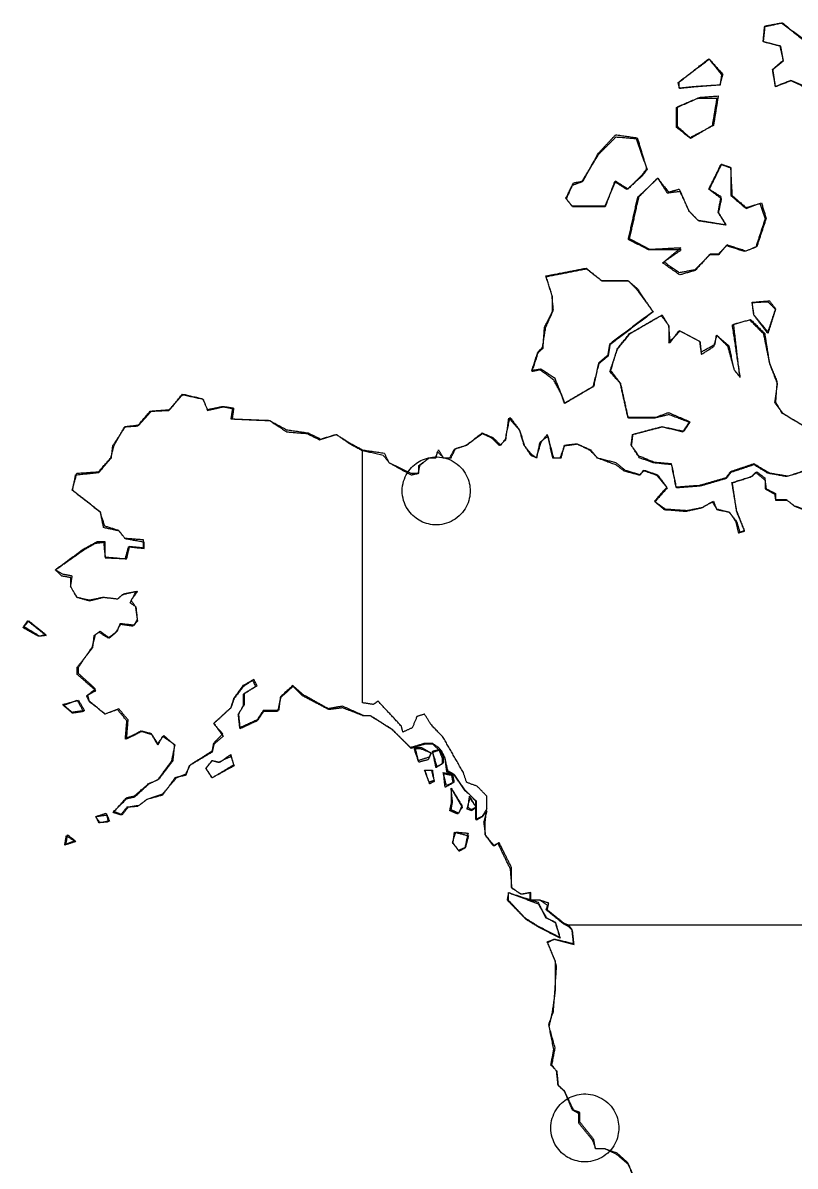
# Model space of a CAD drawing. Header units: millimetres. Extents: x 4 to 525, y -334 to -6.
# Drawn here: x 14.6 to 110.9, y -190 to -47.5 of the extents above; entities that cross this region are included whole.
import ezdxf

# ---------------------------------------------------------------- set-up
doc = ezdxf.new("R2010")
doc.units = ezdxf.units.MM
for name, color, linetype in [('B_VE8AT', 7, 'CONTINUOUS'), ('B_W6WX', 7, 'CONTINUOUS'), ('boundaries014', 7, 'CONTINUOUS'), ('boundaries017', 7, 'CONTINUOUS'), ('boundaries020', 7, 'CONTINUOUS'), ('boundaries023', 7, 'CONTINUOUS'), ('boundaries027', 7, 'CONTINUOUS'), ('boundaries034', 7, 'CONTINUOUS'), ('boundaries041', 7, 'CONTINUOUS'), ('boundaries047', 7, 'CONTINUOUS'), ('boundaries050', 7, 'CONTINUOUS'), ('boundaries052', 7, 'CONTINUOUS'), ('boundaries053', 7, 'CONTINUOUS'), ('boundaries065', 7, 'CONTINUOUS'), ('boundaries079', 7, 'CONTINUOUS'), ('boundaries084', 7, 'CONTINUOUS'), ('boundaries093', 7, 'CONTINUOUS'), ('boundaries094', 7, 'CONTINUOUS'), ('boundaries096', 7, 'CONTINUOUS'), ('boundaries103', 7, 'CONTINUOUS'), ('boundaries104', 7, 'CONTINUOUS'), ('boundaries109', 7, 'CONTINUOUS'), ('boundaries115', 7, 'CONTINUOUS'), ('boundaries121', 7, 'CONTINUOUS'), ('boundaries126', 7, 'CONTINUOUS'), ('boundaries136', 7, 'CONTINUOUS'), ('boundaries137', 7, 'CONTINUOUS'), ('boundaries164', 7, 'CONTINUOUS'), ('boundaries183', 7, 'CONTINUOUS'), ('boundaries184', 7, 'CONTINUOUS'), ('mapOutline207', 7, 'CONTINUOUS'), ('mapOutline211', 7, 'CONTINUOUS'), ('mapOutline212', 7, 'CONTINUOUS'), ('mapOutline214', 7, 'CONTINUOUS'), ('mapOutline217', 7, 'CONTINUOUS'), ('mapOutline219', 7, 'CONTINUOUS'), ('mapOutline221', 7, 'CONTINUOUS'), ('mapOutline222', 7, 'CONTINUOUS'), ('mapOutline226', 7, 'CONTINUOUS'), ('mapOutline227', 7, 'CONTINUOUS'), ('mapOutline228', 7, 'CONTINUOUS'), ('mapOutline234', 7, 'CONTINUOUS'), ('mapOutline238', 7, 'CONTINUOUS'), ('mapOutline252', 7, 'CONTINUOUS'), ('mapOutline255', 7, 'CONTINUOUS'), ('mapOutline261', 7, 'CONTINUOUS'), ('mapOutline268', 7, 'CONTINUOUS'), ('mapOutline275', 7, 'CONTINUOUS'), ('mapOutline278', 7, 'CONTINUOUS'), ('mapOutline283', 7, 'CONTINUOUS'), ('mapOutline286', 7, 'CONTINUOUS'), ('mapOutline289', 7, 'CONTINUOUS')]:
    doc.layers.add(name, color=color, linetype=linetype)

msp = doc.modelspace()

# ---------------------------------------------------------------- linework, layer by layer
at = {"layer": 'B_VE8AT'}
msp.add_open_spline([(70.3792, -105.833), (70.3804, -105.225), (70.2432, -104.527), (69.8907, -103.859), (69.5437, -103.193), (68.9716, -102.573), (68.2625, -102.167), (67.5567, -101.756), (66.7334, -101.571), (65.983, -101.603), (65.2288, -101.632), (64.5558, -101.862), (64.0292, -102.167), (63.5013, -102.47), (62.9655, -102.938), (62.5638, -103.577), (62.1604, -104.211), (61.9093, -105.016), (61.9125, -105.833), (61.9093, -106.65), (62.1604, -107.456), (62.5638, -108.089), (62.9655, -108.728), (63.5013, -109.196), (64.0292, -109.5), (64.5558, -109.805), (65.2288, -110.035), (65.983, -110.064), (66.7334, -110.096), (67.5567, -109.911), (68.2625, -109.5), (68.9716, -109.094), (69.5437, -108.474), (69.8907, -107.807), (70.2432, -107.14), (70.3804, -106.442), (70.3792, -105.833)], degree=3, knots=[0, 0, 0, 0, 0.523599, 0.523599, 0.523599, 1.0472, 1.0472, 1.0472, 1.5708, 1.5708, 1.5708, 2.0944, 2.0944, 2.0944, 2.61799, 2.61799, 2.61799, 3.14159, 3.14159, 3.14159, 3.66519, 3.66519, 3.66519, 4.18879, 4.18879, 4.18879, 4.71239, 4.71239, 4.71239, 5.23599, 5.23599, 5.23599, 5.75959, 5.75959, 5.75959, 6.28319, 6.28319, 6.28319, 6.28319], dxfattribs=at)
at = {"layer": 'B_W6WX'}
msp.add_open_spline([(88.9, -185.208), (88.9012, -184.6), (88.764, -183.902), (88.4115, -183.234), (88.0645, -182.568), (87.4924, -181.948), (86.7833, -181.542), (86.0775, -181.131), (85.2542, -180.946), (84.5038, -180.978), (83.7496, -181.007), (83.0766, -181.237), (82.55, -181.542), (82.0222, -181.845), (81.4864, -182.313), (81.0846, -182.952), (80.6812, -183.586), (80.4301, -184.391), (80.4333, -185.208), (80.4301, -186.025), (80.6812, -186.831), (81.0846, -187.464), (81.4864, -188.103), (82.0222, -188.571), (82.55, -188.875), (83.0766, -189.18), (83.7496, -189.41), (84.5038, -189.439), (85.2542, -189.471), (86.0775, -189.286), (86.7833, -188.875), (87.4924, -188.469), (88.0645, -187.849), (88.4115, -187.182), (88.764, -186.515), (88.9012, -185.817), (88.9, -185.208)], degree=3, knots=[0, 0, 0, 0, 0.523599, 0.523599, 0.523599, 1.0472, 1.0472, 1.0472, 1.5708, 1.5708, 1.5708, 2.0944, 2.0944, 2.0944, 2.61799, 2.61799, 2.61799, 3.14159, 3.14159, 3.14159, 3.66519, 3.66519, 3.66519, 4.18879, 4.18879, 4.18879, 4.71239, 4.71239, 4.71239, 5.23599, 5.23599, 5.23599, 5.75959, 5.75959, 5.75959, 6.28319, 6.28319, 6.28319, 6.28319], dxfattribs=at)
at = {"layer": 'boundaries014'}
for points in [[(106.892, -49.8475), (107.077, -47.916)], [(107.077, -47.916), (109.194, -47.5192)], [(109.194, -47.5192), (114.432, -51.4085)], [(109.008, -50.4296), (106.892, -49.8475)], [(109.405, -52.1758), (109.008, -50.4296)], [(108.056, -53.34), (109.405, -52.1758)], [(108.426, -55.4567), (108.056, -53.34)], [(110.358, -54.6894), (108.426, -55.4567)], [(113.48, -56.0387), (110.358, -54.6894)]]:
    msp.add_open_spline(points, degree=1, dxfattribs=at)
at = {"layer": 'boundaries017'}
for points in [[(96.4406, -54.8746), (100.118, -51.9906)], [(100.118, -51.9906), (101.865, -53.9221)], [(101.865, -53.9221), (101.468, -55.2715)], [(96.4406, -55.6683), (96.4406, -54.8746)], [(98.5573, -55.4567), (96.4406, -55.6683)], [(101.468, -55.2715), (98.5573, -55.4567)]]:
    msp.add_open_spline(points, degree=1, dxfattribs=at)
at = {"layer": 'boundaries020'}
for points in [[(96.229, -57.9702), (98.9542, -56.806)], [(98.9542, -56.806), (101.282, -56.6208)], [(101.283, -56.6208), (100.7, -60.2985)], [(96.229, -60.4837), (96.229, -57.9702)], [(97.79, -61.8331), (96.229, -60.4837)], [(100.7, -60.2985), (97.79, -61.8331)]]:
    msp.add_open_spline(points, degree=1, dxfattribs=at)
at = {"layer": 'boundaries023'}
for points in [[(86.36, -63.7646), (88.5031, -61.4627)], [(88.5031, -61.4627), (91.2019, -61.8331)], [(91.2019, -61.8331), (92.366, -65.696)], [(84.4285, -67.2571), (86.36, -63.7646)], [(91.784, -66.4898), (90.0377, -68.236)], [(92.366, -65.696), (91.784, -66.4898)], [(82.3119, -69.3738), (83.2644, -67.4423)], [(83.2644, -67.4423), (84.4285, -67.2571)], [(88.5031, -67.2571), (87.1538, -70.3527)], [(90.0377, -68.236), (88.5031, -67.2571)], [(83.0792, -70.3527), (82.3119, -69.3738)], [(87.1538, -70.3527), (83.0792, -70.3527)]]:
    msp.add_open_spline(points, degree=1, dxfattribs=at)
at = {"layer": 'boundaries027'}
for points in [[(100.118, -68.236), (101.653, -65.114)], [(101.653, -65.114), (102.817, -65.5108)], [(102.817, -65.5108), (103.002, -69.0033)], [(91.4135, -69.1885), (93.7154, -66.8602)], [(93.7154, -66.8602), (95.0912, -68.6065)], [(95.0912, -68.6065), (96.4406, -68.236)], [(96.4406, -68.236), (97.6048, -70.9348)], [(101.653, -69.1885), (100.118, -68.236)], [(90.2494, -74.4273), (91.4135, -69.1885)], [(101.282, -71.12), (101.653, -69.1885)], [(103.002, -69.0033), (104.749, -70.5379)], [(97.6048, -70.9348), (98.7425, -72.099)], [(102.235, -72.681), (101.282, -71.12)], [(104.749, -70.5379), (106.68, -69.9558)], [(106.68, -69.9558), (107.262, -71.8873)], [(98.7425, -72.099), (102.235, -72.681)], [(107.262, -71.8873), (106.098, -75.3798)], [(92.7629, -75.7767), (90.2494, -74.4273)], [(102.42, -75.1946), (101.282, -76.3588)], [(104.749, -75.9619), (102.42, -75.1946)], [(106.098, -75.3798), (104.749, -75.9619)], [(96.6258, -75.565), (92.7629, -75.7767)], [(94.5092, -77.3113), (96.6258, -75.565)], [(100.304, -76.3587), (98.3721, -78.2902)], [(101.282, -76.3588), (100.304, -76.3588)], [(96.4406, -78.6606), (94.5092, -77.3113)], [(98.3721, -78.2902), (96.4406, -78.6606)]]:
    msp.add_open_spline(points, degree=1, dxfattribs=at)
at = {"layer": 'boundaries034'}
for points in [[(79.7983, -79.0575), (84.8254, -78.0785)], [(84.8254, -78.0785), (86.7569, -79.6396)], [(80.5656, -81.3858), (79.7983, -79.0575)], [(86.7569, -79.6396), (90.0377, -79.6396)], [(90.0377, -79.6396), (91.2019, -80.6185)], [(91.2019, -80.6185), (93.1333, -83.5025)], [(80.7508, -83.3173), (80.5656, -81.3858)], [(79.7983, -85.434), (80.7508, -83.3173)], [(93.1333, -83.5025), (87.7358, -87.5771)], [(79.4015, -87.9475), (79.7983, -85.434)], [(78.8194, -88.5296), (79.4015, -87.9475)], [(87.7358, -87.5771), (87.5242, -88.9265)], [(78.0521, -90.8579), (78.8194, -88.5296)], [(87.5242, -88.9265), (86.36, -89.9054)], [(79.2162, -90.6727), (78.0521, -90.8579)], [(80.9625, -91.8369), (79.2162, -90.6727)], [(86.36, -89.9054), (85.7779, -92.7894)], [(81.7298, -93.7683), (80.9625, -91.8369)], [(82.1267, -94.9325), (81.7298, -93.7683)], [(85.7779, -92.7894), (82.1267, -94.9325)]]:
    msp.add_open_spline(points, degree=1, dxfattribs=at)
at = {"layer": 'boundaries041'}
for points in [[(105.516, -82.3383), (107.659, -82.1531)], [(105.727, -83.8994), (105.516, -82.3383)], [(107.659, -82.1531), (108.426, -83.1321)], [(107.474, -86.016), (105.727, -83.8994)], [(108.426, -83.1321), (107.474, -86.016)]]:
    msp.add_open_spline(points, degree=1, dxfattribs=at)
at = {"layer": 'boundaries047'}
for points in [[(90.2494, -86.2277), (94.2975, -83.8994)], [(94.2975, -83.8994), (95.0913, -85.2488)], [(95.0913, -85.2487), (95.2765, -87.3919)], [(103.214, -85.0635), (105.331, -84.4815)], [(103.981, -91.6252), (103.214, -85.0635)], [(105.331, -84.4815), (107.077, -86.2277)], [(88.6883, -88.1592), (90.2494, -86.2277)], [(95.2765, -87.3919), (96.4406, -85.8308)], [(96.4406, -85.8308), (98.9542, -87.1802)], [(100.886, -87.5771), (101.071, -86.4129)], [(101.071, -86.4129), (102.632, -87.7623)], [(107.077, -86.2277), (107.659, -89.9054)], [(87.921, -90.8579), (88.6883, -88.1592)], [(98.9542, -87.1802), (99.1394, -88.5296)], [(99.1394, -88.5296), (100.886, -87.5771)], [(102.632, -87.7623), (103.214, -90.6727)], [(89.0852, -92.419), (87.921, -90.8579)], [(103.214, -90.6727), (103.981, -91.6252)], [(107.659, -89.9054), (108.611, -92.2073)], [(90.0377, -96.6787), (89.0852, -92.419)], [(108.611, -92.2073), (108.426, -94.7208)], [(108.426, -94.7208), (109.194, -96.0967)], [(93.5302, -96.6787), (90.0377, -96.6787)], [(95.0913, -96.0967), (93.5302, -96.6788)], [(97.79, -97.2608), (95.0913, -96.0967)], [(109.194, -96.0967), (113.48, -98.6102)], [(90.6198, -98.7954), (94.2975, -97.8165)], [(94.2975, -97.8165), (97.0227, -98.3985)], [(97.0227, -98.3985), (97.79, -97.2608)], [(90.4346, -100.145), (90.6198, -98.7954)], [(91.4135, -101.494), (90.4346, -100.145)], [(93.345, -102.288), (91.4135, -101.494)], [(95.4617, -102.473), (93.345, -102.288)], [(96.0438, -105.384), (95.4617, -102.473)], [(105.727, -102.473), (102.817, -103.452)], [(107.659, -103.637), (105.727, -102.473)], [(102.817, -103.452), (102.235, -104.219)], [(109.987, -104.008), (107.659, -103.637)], [(112.289, -103.24), (109.987, -104.008)], [(98.9542, -105.172), (96.0438, -105.384)], [(102.235, -104.219), (98.9542, -105.172)]]:
    msp.add_open_spline(points, degree=1, dxfattribs=at)
at = {"layer": 'boundaries050'}
for points in [[(74.7712, -99.3775), (75.3533, -96.6788)], [(75.3533, -96.6788), (76.491, -98.2133)], [(76.491, -98.2133), (77.0731, -100.145)], [(69.9294, -100.145), (71.8608, -98.6102)], [(71.8608, -98.6102), (73.2102, -99.1923)], [(73.2102, -99.1923), (74.1892, -100.145)], [(74.1892, -100.145), (74.7713, -99.3775)], [(79.2162, -99.7744), (79.9835, -98.7954)], [(79.9835, -98.7954), (80.7508, -101.706)], [(56.9648, -100.727), (59.6635, -101.124)], [(59.6635, -101.124), (60.2456, -102.288)], [(66.0665, -101.706), (66.4369, -100.727)], [(66.4369, -100.727), (67.019, -101.706)], [(67.9979, -101.706), (68.58, -100.542)], [(68.58, -100.542), (69.9294, -100.145)], [(77.0731, -100.145), (78.0521, -101.309)], [(78.6342, -101.706), (79.2162, -99.7744)], [(81.7298, -101.706), (82.1267, -100.145)], [(82.1267, -100.145), (83.6612, -99.9596)], [(83.6612, -99.9596), (85.4075, -100.727)], [(85.4075, -100.727), (86.1748, -101.706)], [(60.2456, -102.288), (62.9708, -103.637)], [(64.1085, -102.658), (65.2727, -101.706)], [(65.2727, -101.706), (66.0665, -101.706)], [(67.019, -101.706), (67.9979, -101.706)], [(78.0521, -101.309), (78.6342, -101.706)], [(80.7508, -101.706), (81.7298, -101.706)], [(86.1748, -101.706), (88.5031, -102.288)], [(88.5031, -102.288), (89.6673, -103.24)], [(62.9708, -103.637), (63.9233, -103.637)], [(63.9233, -103.637), (64.1085, -102.658)], [(89.6673, -103.24), (91.5987, -103.823)], [(91.5987, -103.823), (91.9956, -103.24)], [(91.9956, -103.24), (93.7154, -103.823)], [(93.7154, -103.823), (94.8796, -105.384)], [(105.516, -104.008), (106.098, -103.452)], [(106.098, -103.452), (107.077, -104.219)], [(94.8796, -105.384), (93.345, -107.13)], [(103.002, -104.801), (105.516, -104.008)], [(103.584, -108.268), (103.002, -104.801)], [(107.077, -104.219), (107.262, -105.569)], [(107.262, -105.569), (108.426, -106.151)], [(108.426, -106.151), (108.426, -106.918)], [(93.345, -107.13), (94.6944, -108.082)], [(94.6944, -108.082), (97.3931, -108.268)], [(97.3931, -108.268), (99.3246, -107.897)], [(99.3246, -107.897), (100.7, -107.13)], [(100.7, -107.13), (101.071, -108.082)], [(101.071, -108.082), (102.632, -108.479)], [(108.426, -106.918), (109.776, -106.918)], [(109.776, -106.918), (110.755, -107.685)], [(110.755, -107.685), (112.501, -108.268)], [(102.632, -108.479), (103.584, -109.643)], [(104.563, -110.781), (103.584, -108.268)], [(103.584, -109.643), (103.981, -110.993)], [(103.981, -110.993), (104.563, -110.781)]]:
    msp.add_open_spline(points, degree=1, dxfattribs=at)
at = {"layer": 'boundaries052'}
for points in [[(32.9671, -95.6998), (34.5281, -93.7683)], [(34.5281, -93.7683), (37.0417, -94.3504)], [(29.1042, -97.6313), (30.6652, -95.885)], [(30.6652, -95.885), (32.9671, -95.6998)], [(26.0085, -100.145), (27.3579, -97.8165)], [(27.3579, -97.8165), (29.1042, -97.6313)], [(25.6117, -101.706), (26.0085, -100.145)], [(24.0744, -103.452), (25.6117, -101.706)], [(20.7857, -105.754), (21.3651, -103.637)], [(21.3651, -103.637), (24.0744, -103.452)], [(24.2676, -108.479), (20.7857, -105.754)], [(24.8497, -110.225), (24.2676, -108.479)], [(26.5906, -110.781), (24.8497, -110.225)], [(27.3579, -111.76), (26.5906, -110.781)], [(22.1403, -113.109), (23.8813, -112.157)], [(23.8813, -112.157), (24.8497, -112.157)], [(24.8497, -112.157), (24.8497, -114.062)], [(29.6862, -111.945), (27.3579, -111.76)], [(29.6862, -112.924), (29.6862, -111.945)], [(18.6584, -115.676), (22.1403, -113.109)], [(27.5696, -114.3), (27.94, -112.739)], [(27.94, -112.739), (29.6863, -112.924)], [(24.8497, -114.062), (27.5696, -114.3)], [(19.6241, -116.231), (18.6584, -115.676)], [(20.7857, -116.443), (19.6241, -116.231)], [(20.5925, -117.74), (20.7857, -116.443)], [(21.3651, -119.115), (20.5925, -117.74)], [(22.9129, -119.459), (21.3651, -119.115)], [(24.6565, -119.115), (22.9129, -119.459)], [(26.4054, -119.327), (24.6565, -119.115)], [(27.1727, -118.692), (26.4054, -119.327)], [(28.919, -118.375), (27.1727, -118.692)], [(28.1252, -119.459), (28.919, -118.375)], [(28.7073, -120.306), (28.1252, -119.459)], [(28.919, -121.814), (28.7073, -120.306)], [(26.4054, -123.322), (26.7758, -122.343)], [(26.7758, -122.343), (28.5221, -122.555)], [(28.5221, -122.555), (28.919, -121.814)], [(23.3019, -125.254), (23.6881, -123.746)], [(23.6881, -123.746), (24.2676, -123.322)], [(24.2676, -123.322), (25.4265, -124.169)], [(25.4265, -124.169), (26.4054, -123.322)], [(21.5609, -127.82), (23.3019, -125.254)], [(21.5609, -128.588), (21.5609, -127.82)], [(23.6881, -130.519), (21.5609, -128.588)], [(43.4181, -129.328), (42.0688, -130.096)], [(43.815, -130.096), (43.4181, -129.328)], [(22.7198, -131.26), (23.6881, -130.519)], [(42.0688, -130.096), (40.9046, -131.71)], [(42.254, -131.048), (43.815, -130.096)], [(42.254, -132.45), (42.254, -131.048)], [(48.26, -130.096), (46.7254, -131.498)], [(49.6094, -131.26), (48.26, -130.096)], [(22.9129, -132.027), (22.7198, -131.26)], [(24.8497, -133.641), (22.9129, -132.027)], [(40.9046, -131.71), (40.5342, -132.874)], [(41.4867, -133.641), (42.254, -132.45)], [(46.7254, -131.498), (46.5138, -133.218)], [(52.705, -132.98), (49.6094, -131.26)], [(26.5906, -132.98), (24.8497, -133.641)], [(27.7548, -134.382), (26.5906, -132.98)], [(40.5342, -132.874), (38.391, -134.832)], [(41.6719, -135.361), (41.4867, -133.641)], [(44.5823, -133.218), (43.815, -134.382)], [(46.5138, -133.218), (44.5823, -133.218)], [(54.4513, -132.662), (52.705, -132.98)], [(57.15, -133.853), (54.4513, -132.662)], [(57.9173, -133.853), (57.15, -133.853)], [(60.6425, -135.573), (57.9173, -133.853)], [(27.5696, -136.763), (27.7548, -134.382)], [(38.391, -134.832), (39.5552, -136.102)], [(43.815, -134.382), (41.6719, -135.361)], [(29.501, -135.784), (27.5696, -136.763)], [(30.6652, -136.102), (29.501, -135.784)], [(31.4325, -137.292), (30.6652, -136.102)], [(32.1998, -136.313), (31.4325, -137.292)], [(33.5492, -137.504), (32.1998, -136.313)], [(39.5552, -136.102), (38.391, -137.292)], [(62.9708, -137.821), (60.6425, -135.573)], [(33.364, -139.435), (33.5492, -137.504)], [(38.391, -137.292), (38.2058, -138.271)], [(64.6906, -137.292), (62.9708, -137.821)], [(65.6696, -137.292), (64.6906, -137.292)], [(66.4369, -137.821), (65.6696, -137.292)], [(66.8338, -138.271), (66.4369, -137.821)], [(31.6177, -141.711), (33.364, -139.435)], [(38.2058, -138.271), (35.4806, -139.991)], [(67.2042, -139.012), (66.8337, -138.271)], [(67.601, -140.732), (67.2042, -139.012)], [(35.4806, -139.991), (34.8985, -141.155)], [(68.3683, -141.155), (67.601, -140.732)], [(28.5221, -143.854), (30.2683, -142.346)], [(30.2683, -142.346), (31.6177, -141.711)], [(33.7608, -141.605), (32.0146, -143.642)], [(34.8985, -141.155), (33.7608, -141.605)], [(69.7177, -143.087), (68.3683, -141.155)], [(27.5696, -144.066), (28.5221, -143.854)], [(32.0146, -143.642), (30.0831, -144.277)], [(71.0935, -144.489), (69.7177, -143.087)], [(26.0085, -145.785), (27.5696, -144.066)], [(27.7548, -145.256), (26.9875, -146.209)], [(29.1042, -145.045), (27.7548, -145.256)], [(30.0831, -144.277), (29.1042, -145.045)], [(71.0935, -146.764), (71.0935, -144.489)], [(26.9875, -146.209), (26.0085, -145.785)], [(71.8608, -146.42), (71.0935, -146.764)], [(72.4429, -145.468), (71.8608, -146.42)]]:
    msp.add_open_spline(points, degree=1, dxfattribs=at)
at = {"layer": 'boundaries053'}
for points in [[(37.0417, -94.3504), (37.6237, -95.6998)], [(37.6237, -95.6998), (39.5552, -95.3029)], [(39.5552, -95.3029), (40.9046, -95.5146)], [(40.9046, -95.5146), (40.7194, -96.864)], [(40.7194, -96.864), (45.3496, -97.0492)], [(45.3496, -97.0492), (47.4927, -98.2133)], [(47.4927, -98.2133), (50.1915, -98.6102)], [(50.1915, -98.6102), (51.7525, -99.3775)], [(51.7525, -99.3775), (53.684, -98.7954)], [(53.684, -98.7954), (55.2185, -99.7744)], [(55.2185, -99.7744), (56.9648, -100.727)]]:
    msp.add_open_spline(points, degree=1, dxfattribs=at)
at = {"layer": 'boundaries065'}
for points in [[(56.9648, -132.239), (56.9648, -100.727)], [(58.3142, -132.45), (56.9648, -132.239)], [(58.8962, -132.027), (58.3142, -132.45)], [(61.8067, -135.149), (58.8962, -132.027)], [(64.6906, -133.641), (63.7381, -133.959)], [(65.4844, -134.938), (64.6906, -133.641)], [(61.9919, -135.89), (61.8067, -135.149)], [(63.7381, -133.959), (63.156, -135.361)], [(67.019, -136.551), (65.4844, -134.938)], [(63.156, -135.361), (61.9919, -135.89)], [(69.5325, -140.944), (67.019, -136.551)], [(69.9294, -142.134), (69.5325, -140.944)], [(71.2788, -142.663), (69.9294, -142.134)], [(72.4429, -143.854), (71.2787, -142.663)], [(72.4429, -145.468), (72.4429, -143.854)]]:
    msp.add_open_spline(points, degree=1, dxfattribs=at)
at = {"layer": 'boundaries079'}
for points in [[(14.7849, -122.767), (15.367, -122.026)], [(15.367, -122.026), (17.4969, -123.746)], [(16.7217, -123.957), (14.7849, -122.767)], [(17.4969, -123.746), (16.7217, -123.957)]]:
    msp.add_open_spline(points, degree=1, dxfattribs=at)
at = {"layer": 'boundaries084'}
for points in [[(19.6241, -132.45), (21.5609, -131.921)], [(20.7857, -133.429), (19.6241, -132.45)], [(21.5609, -131.921), (22.3335, -133.218)], [(22.3335, -133.218), (20.7857, -133.429)]]:
    msp.add_open_spline(points, degree=1, dxfattribs=at)
at = {"layer": 'boundaries093'}
for points in [[(63.9233, -139.435), (63.5265, -137.821)], [(63.5265, -137.821), (64.3202, -137.821)], [(64.3202, -137.821), (65.4844, -138.483)], [(65.2727, -139.012), (63.9233, -139.435)], [(65.4844, -138.483), (65.2727, -139.012)]]:
    msp.add_open_spline(points, degree=1, dxfattribs=at)
at = {"layer": 'boundaries094'}
for points in [[(65.6696, -138.271), (66.6221, -138.033)], [(66.6221, -138.033), (67.019, -139.012)], [(66.2517, -140.203), (65.6696, -138.271)], [(67.019, -139.012), (67.019, -139.753)], [(67.019, -139.753), (66.2517, -140.203)]]:
    msp.add_open_spline(points, degree=1, dxfattribs=at)
at = {"layer": 'boundaries096'}
for points in [[(37.4385, -140.414), (38.2058, -139.435)], [(38.2058, -139.435), (39.1583, -139.647)], [(39.1583, -139.647), (40.5342, -138.695)], [(40.5342, -138.695), (40.9046, -139.991)], [(38.2058, -141.605), (37.4385, -140.414)], [(40.9046, -139.991), (38.2058, -141.605)]]:
    msp.add_open_spline(points, degree=1, dxfattribs=at)
at = {"layer": 'boundaries103'}
for points in [[(65.2727, -142.134), (64.6906, -140.626)], [(64.6906, -140.626), (65.6696, -140.626)], [(65.6696, -140.626), (65.8548, -141.923)], [(65.8548, -141.923), (65.2727, -142.134)]]:
    msp.add_open_spline(points, degree=1, dxfattribs=at)
at = {"layer": 'boundaries104'}
for points in [[(67.4158, -142.558), (67.019, -140.944)], [(67.019, -140.944), (68.1831, -141.155)], [(68.3683, -142.134), (67.4158, -142.558)], [(68.1831, -141.155), (68.3683, -142.134)]]:
    msp.add_open_spline(points, degree=1, dxfattribs=at)
at = {"layer": 'boundaries109'}
for points in [[(68.1831, -144.595), (67.9979, -142.875)], [(67.9979, -142.875), (69.3473, -145.045)], [(67.9979, -145.574), (68.1831, -144.595)], [(69.3473, -145.045), (68.9504, -145.997)], [(68.9504, -145.997), (67.9979, -145.574)]]:
    msp.add_open_spline(points, degree=1, dxfattribs=at)
at = {"layer": 'boundaries115'}
for points in [[(70.1146, -145.256), (70.2998, -143.854)], [(70.2998, -143.854), (71.0935, -145.256)], [(70.5115, -145.574), (70.1146, -145.256)], [(71.0935, -145.256), (70.5115, -145.574)]]:
    msp.add_open_spline(points, degree=1, dxfattribs=at)
at = {"layer": 'boundaries121'}
for points in [[(72.2577, -146.976), (72.4429, -145.468)], [(72.2577, -148.696), (72.2577, -146.976)], [(73.3954, -150.072), (72.2577, -148.696)], [(73.9775, -149.648), (73.3954, -150.072)], [(75.5385, -152.77), (73.9775, -149.648)], [(75.5385, -155.258), (75.5385, -152.77)], [(76.7027, -156.104), (75.5385, -155.258)], [(77.8669, -155.893), (76.7027, -156.104)], [(77.8669, -156.845), (77.8669, -155.893)], [(79.031, -156.845), (77.8669, -156.845)], [(80.1687, -157.189), (79.031, -156.845)], [(79.9835, -158.036), (80.1687, -157.189)], [(82.1267, -159.755), (79.9835, -158.036)], [(82.6823, -159.967), (82.1267, -159.755)]]:
    msp.add_open_spline(points, degree=1, dxfattribs=at)
at = {"layer": 'boundaries126'}
for points in [[(23.6881, -146.42), (25.0296, -145.997)], [(24.2676, -147.188), (23.6881, -146.42)], [(25.0296, -145.997), (25.4265, -146.976)], [(25.4265, -146.976), (24.2676, -147.188)]]:
    msp.add_open_spline(points, degree=1, dxfattribs=at)
at = {"layer": 'boundaries136'}
for points in [[(68.1831, -149.648), (68.58, -148.352)], [(68.58, -148.352), (70.1146, -148.484)], [(70.1146, -148.484), (69.7177, -150.31)], [(68.9504, -150.627), (68.1831, -149.648)], [(69.7177, -150.31), (68.9504, -150.627)]]:
    msp.add_open_spline(points, degree=1, dxfattribs=at)
at = {"layer": 'boundaries137'}
for points in [[(20.0104, -149.86), (20.2062, -148.696)], [(21.172, -149.437), (20.0104, -149.86)], [(20.2062, -148.696), (21.172, -149.437)]]:
    msp.add_open_spline(points, degree=1, dxfattribs=at)
at = {"layer": 'boundaries164'}
for points in [[(75.1417, -156.845), (75.1417, -155.892)], [(75.1417, -155.892), (78.8194, -157.083)], [(77.2848, -159.12), (75.1417, -156.845)], [(78.8194, -157.083), (79.7983, -159.015)], [(78.8194, -160.073), (77.2848, -159.12)], [(79.7983, -159.015), (80.9625, -159.544)], [(80.9625, -159.544), (81.5446, -161.475)], [(81.5446, -161.475), (78.8194, -160.073)]]:
    msp.add_open_spline(points, degree=1, dxfattribs=at)
at = {"layer": 'boundaries183'}
msp.add_open_spline([(121.761, -159.967), (82.6823, -159.967)], degree=1, dxfattribs=at)
at = {"layer": 'boundaries184'}
for points in [[(83.0792, -160.523), (82.6823, -159.967)], [(83.2644, -162.243), (83.0792, -160.523)], [(79.9835, -162.004), (80.9625, -161.687)], [(80.9625, -164.386), (79.9835, -162.004)], [(80.9625, -161.687), (83.2644, -162.243)], [(81.1477, -165.126), (80.9625, -164.386)], [(80.9625, -167.825), (81.1477, -165.126)], [(80.7508, -170.736), (80.9625, -167.825)], [(80.1687, -172.35), (80.7508, -170.736)], [(80.9625, -175.234), (80.1688, -172.35)], [(80.5656, -177.377), (80.9625, -175.234)], [(81.1477, -178.144), (80.5656, -177.377)], [(81.3329, -179.864), (81.1477, -178.144)], [(82.1267, -180.605), (81.3329, -179.864)], [(83.2644, -182.986), (82.1267, -180.605)], [(84.0581, -183.303), (83.2644, -182.986)], [(84.0581, -184.494), (84.0581, -183.303)], [(85.7779, -186.637), (84.0581, -184.494)], [(85.9896, -187.828), (85.7779, -186.637)], [(87.1538, -187.828), (85.9896, -187.828)], [(88.6883, -188.357), (87.1538, -187.828)], [(90.0377, -189.548), (88.6883, -188.357)], [(90.6198, -190.923), (90.0377, -189.548)]]:
    msp.add_open_spline(points, degree=1, dxfattribs=at)
at = {"layer": 'mapOutline207'}
for points in [[(75.0094, -156.845), (75.1946, -155.892)], [(75.1946, -155.892), (78.8723, -157.295)], [(77.3377, -159.226), (75.0094, -156.845)], [(78.8723, -157.295), (79.8512, -159.015)], [(78.8723, -160.179), (77.3377, -159.226)], [(79.8512, -159.015), (81.0154, -159.65)], [(81.5975, -161.581), (78.8723, -160.179)], [(81.0154, -159.65), (81.5975, -161.581)]]:
    msp.add_open_spline(points, degree=1, dxfattribs=at)
at = {"layer": 'mapOutline211'}
for points in [[(19.8596, -149.966), (20.0528, -148.802)], [(21.2143, -149.543), (19.8596, -149.966)], [(20.0528, -148.802), (21.2143, -149.543)]]:
    msp.add_open_spline(points, degree=1, dxfattribs=at)
at = {"layer": 'mapOutline212'}
for points in [[(68.236, -149.754), (68.4213, -148.352)], [(68.4213, -148.352), (70.1675, -148.802)], [(70.1675, -148.802), (69.7706, -150.31)], [(69.0033, -150.733), (68.236, -149.754)], [(69.7706, -150.31), (69.0033, -150.733)]]:
    msp.add_open_spline(points, degree=1, dxfattribs=at)
at = {"layer": 'mapOutline214'}
for points in [[(23.7305, -146.42), (25.0825, -146.209)], [(24.1168, -147.188), (23.7305, -146.42)], [(25.0825, -146.209), (25.2677, -147.082)], [(25.2677, -147.082), (24.1168, -147.188)]]:
    msp.add_open_spline(points, degree=1, dxfattribs=at)
at = {"layer": 'mapOutline217'}
for points in [[(69.9823, -145.468), (70.3527, -144.171)], [(70.3527, -144.171), (71.1465, -145.256)], [(71.1465, -145.256), (70.5644, -145.68)], [(70.5644, -145.68), (69.9823, -145.468)]]:
    msp.add_open_spline(points, degree=1, dxfattribs=at)
at = {"layer": 'mapOutline219'}
for points in [[(68.0508, -144.701), (68.0508, -142.981)], [(68.0508, -142.981), (69.4002, -145.256)], [(67.8392, -145.68), (68.0508, -144.701)], [(69.4002, -145.256), (68.8181, -146.103)], [(68.8181, -146.103), (67.8392, -145.68)]]:
    msp.add_open_spline(points, degree=1, dxfattribs=at)
at = {"layer": 'mapOutline221'}
for points in [[(67.2571, -142.769), (67.0719, -141.049)], [(67.0719, -141.049), (68.0508, -141.261)], [(68.236, -142.24), (67.2571, -142.769)], [(68.0508, -141.261), (68.236, -142.24)]]:
    msp.add_open_spline(points, degree=1, dxfattribs=at)
at = {"layer": 'mapOutline222'}
for points in [[(65.3256, -142.346), (64.7435, -140.626)], [(64.7435, -140.626), (65.5373, -140.626)], [(65.5373, -140.626), (65.9077, -142.028)], [(65.9077, -142.028), (65.3256, -142.346)]]:
    msp.add_open_spline(points, degree=1, dxfattribs=at)
at = {"layer": 'mapOutline226'}
for points in [[(37.465, -140.414), (38.2323, -139.435)], [(38.2323, -139.435), (39.026, -139.647)], [(39.026, -139.647), (40.5606, -138.906)], [(40.5606, -138.906), (40.9575, -140.097)], [(38.2323, -141.579), (37.465, -140.414)], [(40.9575, -140.097), (38.2323, -141.579)]]:
    msp.add_open_spline(points, degree=1, dxfattribs=at)
at = {"layer": 'mapOutline227'}
for points in [[(65.7225, -138.377), (66.4898, -138.139)], [(66.4898, -138.139), (66.8867, -139.118)], [(66.1194, -140.309), (65.7225, -138.377)], [(66.8867, -139.118), (66.8867, -139.859)], [(66.8867, -139.859), (66.1194, -140.309)]]:
    msp.add_open_spline(points, degree=1, dxfattribs=at)
at = {"layer": 'mapOutline228'}
for points in [[(63.9762, -139.647), (63.3942, -137.927)], [(63.3942, -137.927), (64.1615, -137.927)], [(64.1615, -137.927), (65.5373, -138.483)], [(65.1404, -139.33), (63.9762, -139.647)], [(65.5373, -138.483), (65.1404, -139.33)]]:
    msp.add_open_spline(points, degree=1, dxfattribs=at)
at = {"layer": 'mapOutline234'}
for points in [[(19.6665, -132.556), (21.4074, -131.921)], [(21.4074, -131.921), (22.1827, -133.324)], [(20.828, -133.535), (19.6665, -132.556)], [(22.1827, -133.324), (20.828, -133.535)]]:
    msp.add_open_spline(points, degree=1, dxfattribs=at)
at = {"layer": 'mapOutline238'}
for points in [[(14.6367, -122.873), (15.2162, -122.026)], [(15.2162, -122.026), (17.5392, -123.851)], [(16.5709, -123.957), (14.6367, -122.873)], [(17.5392, -123.851), (16.5709, -123.957)]]:
    msp.add_open_spline(points, degree=1, dxfattribs=at)
at = {"layer": 'mapOutline252'}
for points in [[(32.8348, -95.8056), (34.5546, -93.8477)], [(34.5546, -93.8477), (37.0946, -94.4033)], [(37.0946, -94.4033), (37.6502, -95.8056)], [(37.6502, -95.8056), (39.6081, -95.3558)], [(39.6081, -95.3558), (40.7458, -95.5675)], [(28.9454, -97.7371), (30.5065, -95.9115)], [(30.5065, -95.9115), (32.8348, -95.8056)], [(40.7458, -95.5675), (40.5606, -96.864)], [(40.5606, -96.864), (45.4025, -97.0756)], [(74.8242, -99.4569), (75.1946, -96.7581)], [(75.1946, -96.7581), (76.544, -98.2663)], [(25.8498, -100.198), (27.4108, -97.8429)], [(27.4108, -97.8429), (28.9454, -97.7371)], [(45.4025, -97.0756), (47.5192, -98.4779)], [(76.544, -98.2663), (77.126, -100.198)], [(47.5192, -98.4779), (50.0592, -98.6896)], [(50.0592, -98.6896), (51.5938, -99.4569)], [(51.5938, -99.4569), (53.7104, -98.7954)], [(53.7104, -98.7954), (55.0863, -99.7744)], [(69.7706, -100.198), (71.9138, -98.6896)], [(71.9138, -98.6896), (73.0779, -99.2452)], [(73.0779, -99.2452), (74.0304, -100.198)], [(74.0304, -100.198), (74.8242, -99.4569)], [(79.084, -99.7744), (80.0365, -99.0335)], [(80.0365, -99.0335), (80.6185, -101.706)], [(25.6646, -101.706), (25.8498, -100.198)], [(55.0863, -99.7744), (56.806, -100.753)], [(56.806, -100.753), (59.5313, -101.388)], [(66.1194, -101.706), (66.3046, -100.965)], [(66.3046, -100.965), (67.0719, -101.706)], [(67.8392, -101.706), (68.4213, -100.621)], [(68.4213, -100.621), (69.7706, -100.198)], [(77.126, -100.198), (77.9198, -101.388)], [(78.6871, -101.706), (79.084, -99.7744)], [(81.5975, -101.706), (82.1796, -100.198)], [(82.1796, -100.198), (83.7142, -99.986)], [(83.7142, -99.986), (85.2752, -100.753)], [(85.2752, -100.753), (86.2277, -101.706)], [(24.1168, -103.531), (25.6646, -101.706)], [(59.5313, -101.388), (60.2985, -102.341)], [(60.2985, -102.341), (63.0238, -103.849)], [(63.9763, -102.685), (65.3256, -101.706)], [(65.3256, -101.706), (66.1194, -101.706)], [(67.0719, -101.706), (67.8392, -101.706)], [(77.9198, -101.388), (78.6871, -101.706)], [(80.6185, -101.706), (81.5975, -101.706)], [(86.2277, -101.706), (88.556, -102.579)], [(20.828, -105.78), (21.2143, -103.849)], [(21.2143, -103.849), (24.1168, -103.531)], [(63.0238, -103.849), (63.9763, -103.637)], [(63.9763, -103.637), (63.9763, -102.685)], [(88.556, -102.579), (89.5085, -103.32)], [(89.5085, -103.32), (91.4665, -103.849)], [(91.4665, -103.849), (92.0485, -103.32)], [(92.0485, -103.32), (93.5831, -103.849)], [(93.5831, -103.849), (94.9325, -105.463)], [(105.41, -104.061), (105.966, -103.531)], [(105.966, -103.531), (107.13, -104.51)], [(103.055, -104.828), (105.41, -104.061)], [(103.584, -108.373), (103.055, -104.828)], [(107.13, -104.51), (107.13, -105.569)], [(24.3099, -108.479), (20.828, -105.78)], [(94.9325, -105.463), (93.3979, -107.183)], [(107.13, -105.569), (108.32, -106.23)], [(108.32, -106.23), (108.426, -106.971)], [(93.3979, -107.183), (94.5621, -108.162)], [(94.5621, -108.162), (97.2608, -108.373)], [(97.2608, -108.373), (99.1923, -107.95)], [(99.1923, -107.95), (100.542, -107.183)], [(100.542, -107.183), (101.124, -108.162)], [(101.124, -108.162), (102.685, -108.479)], [(108.426, -106.971), (109.829, -106.971)], [(109.829, -106.971), (110.808, -107.738)], [(110.808, -107.738), (112.527, -108.373)], [(24.6989, -110.411), (24.3099, -108.479)], [(102.685, -108.479), (103.479, -109.67)], [(103.479, -109.67), (103.796, -111.072)], [(104.563, -110.834), (103.584, -108.373)], [(26.6435, -110.834), (24.6989, -110.411)], [(27.4108, -111.813), (26.6435, -110.834)], [(103.796, -111.072), (104.563, -110.834)], [(22.1827, -113.215), (23.7305, -112.342)], [(23.7305, -112.342), (24.6989, -112.236)], [(24.6989, -112.236), (24.8973, -114.168)], [(29.7392, -112.236), (27.4108, -111.813)], [(29.7392, -113.004), (29.7392, -112.236)], [(18.6981, -115.676), (22.1827, -113.215)], [(27.4108, -114.274), (27.8077, -112.792)], [(27.8077, -112.792), (29.7392, -113.004)], [(24.8973, -114.168), (27.4108, -114.274)], [(19.4733, -116.443), (18.6981, -115.676)], [(20.6349, -116.655), (19.4733, -116.443)], [(20.6349, -117.845), (20.6349, -116.655)], [(21.4074, -119.115), (20.6349, -117.845)], [(22.9553, -119.565), (21.4074, -119.115)], [(24.6989, -119.115), (22.9553, -119.565)], [(26.4319, -119.327), (24.6989, -119.115)], [(27.014, -118.798), (26.4319, -119.327)], [(28.7602, -118.375), (27.014, -118.798)], [(27.9929, -119.777), (28.7602, -118.375)], [(28.7602, -120.306), (27.9929, -119.777)], [(28.9454, -122.026), (28.7602, -120.306)], [(26.2467, -123.428), (26.8288, -122.449)], [(26.8288, -122.449), (28.3633, -122.661)], [(28.3633, -122.661), (28.9454, -122.026)], [(23.3442, -125.36), (23.5373, -123.851)], [(23.5373, -123.851), (24.1168, -123.428)], [(24.1168, -123.428), (25.2677, -124.169)], [(25.2677, -124.169), (26.2467, -123.428)], [(21.4074, -127.82), (23.3442, -125.36)], [(21.4074, -128.693), (21.4074, -127.82)], [(23.7305, -130.731), (21.4074, -128.693)], [(43.2858, -129.434), (42.1217, -130.201)], [(43.6563, -130.201), (43.2858, -129.434)], [(22.569, -131.366), (23.7305, -130.731)], [(42.1217, -130.201), (40.9575, -131.71)], [(42.1217, -131.154), (43.6563, -130.201)], [(48.3129, -130.201), (46.7519, -131.604)], [(49.4771, -131.366), (48.3129, -130.201)], [(22.9553, -132.133), (22.569, -131.366)], [(24.8973, -133.641), (22.9553, -132.133)], [(40.9575, -131.71), (40.5606, -132.874)], [(42.1217, -132.556), (42.1217, -131.154)], [(46.7519, -131.604), (46.3815, -133.324)], [(52.7579, -133.085), (49.4771, -131.366)], [(26.4319, -133.085), (24.8973, -133.641)], [(27.596, -134.488), (26.4319, -133.085)], [(40.5606, -132.874), (38.444, -134.805)], [(41.5396, -133.641), (42.1217, -132.556)], [(41.7248, -135.467), (41.5396, -133.641)], [(44.6352, -133.324), (43.8415, -134.488)], [(46.3815, -133.324), (44.6352, -133.324)], [(54.5042, -132.874), (52.7579, -133.085)], [(57.0177, -133.853), (54.5042, -132.874)], [(57.9702, -133.853), (57.0177, -133.853)], [(60.6954, -135.573), (57.9702, -133.853)], [(27.4108, -136.763), (27.596, -134.488)], [(38.444, -134.805), (39.6081, -136.419)], [(43.8415, -134.488), (41.7248, -135.467)], [(29.3423, -135.784), (27.4108, -136.763)], [(30.6917, -136.208), (29.3423, -135.784)], [(31.459, -137.504), (30.6917, -136.208)], [(32.041, -136.419), (31.459, -137.504)], [(33.6021, -137.504), (32.041, -136.419)], [(39.6081, -136.419), (38.444, -137.398)], [(63.0238, -137.927), (60.6954, -135.573)], [(33.2052, -139.435), (33.6021, -137.504)], [(38.444, -137.398), (38.2323, -138.377)], [(64.7435, -137.398), (63.0238, -137.927)], [(65.7225, -137.398), (64.7435, -137.398)], [(66.4898, -138.139), (65.7225, -137.398)], [(66.675, -138.377), (66.4898, -138.139)], [(31.459, -141.817), (33.2052, -139.435)], [(38.2323, -138.377), (35.3483, -140.097)], [(67.2571, -139.118), (66.675, -138.377)], [(67.4688, -140.838), (67.2571, -139.118)], [(35.3483, -140.097), (34.9515, -141.261)], [(68.4213, -141.261), (67.4688, -140.838)], [(28.575, -143.96), (30.3213, -142.346)], [(30.3213, -142.346), (31.459, -141.817)], [(33.6021, -141.579), (32.041, -143.748)], [(34.9515, -141.261), (33.6021, -141.579)], [(69.7706, -143.192), (68.4213, -141.261)], [(32.041, -143.748), (30.1096, -144.277)], [(71.1465, -144.489), (69.7706, -143.192)], [(25.8498, -145.891), (27.596, -144.171)], [(27.596, -145.256), (26.8288, -146.209)], [(27.596, -144.171), (28.575, -143.96)], [(28.9454, -145.15), (27.596, -145.256)], [(30.1096, -144.277), (28.9454, -145.15)], [(71.1465, -146.87), (71.1465, -144.489)], [(26.8288, -146.209), (25.8498, -145.891)], [(71.9138, -146.42), (71.1465, -146.87)], [(72.4958, -145.68), (71.9138, -146.42)], [(72.099, -147.082), (72.4958, -145.68)], [(72.3106, -148.802), (72.099, -147.082)], [(73.2631, -150.072), (72.3106, -148.802)], [(73.8452, -149.754), (73.2631, -150.072)], [(75.4063, -152.982), (73.8452, -149.754)], [(75.5915, -155.363), (75.4063, -152.982)], [(76.7556, -156.104), (75.5915, -155.363)], [(77.9198, -155.892), (76.7556, -156.104)], [(77.9198, -156.845), (77.9198, -155.892)], [(79.084, -156.845), (77.9198, -156.845)], [(80.0365, -157.506), (79.084, -156.845)], [(79.8513, -158.036), (80.0365, -157.506)], [(81.9679, -159.755), (79.8513, -158.036)], [(82.7352, -160.179), (81.9679, -159.755)], [(83.1321, -160.629), (82.7352, -160.179)], [(83.3173, -162.348), (83.1321, -160.629)], [(80.0365, -162.11), (80.8038, -161.687)], [(81.0154, -164.491), (80.0365, -162.11)], [(80.8038, -161.687), (83.3173, -162.348)], [(81.0154, -165.232), (81.0154, -164.491)], [(81.0154, -168.143), (81.0154, -165.232)], [(80.6185, -170.841), (81.0154, -168.143)], [(80.2217, -172.561), (80.6185, -170.841)], [(80.8038, -175.445), (80.2217, -172.561)], [(80.4333, -177.377), (80.8038, -175.445)], [(81.2006, -178.144), (80.4333, -177.377)], [(81.3858, -179.97), (81.2006, -178.144)], [(82.1796, -180.71), (81.3858, -179.97)], [(83.1321, -182.986), (82.1796, -180.71)], [(83.8994, -183.409), (83.1321, -182.986)], [(83.8994, -184.6), (83.8994, -183.409)], [(85.6456, -186.743), (83.8994, -184.6)], [(86.0425, -187.828), (85.6456, -186.743)], [(87.2067, -187.828), (86.0425, -187.828)], [(88.556, -188.463), (87.2067, -187.828)], [(90.0906, -189.759), (88.556, -188.463)], [(90.6727, -191.135), (90.0906, -189.759)]]:
    msp.add_open_spline(points, degree=1, dxfattribs=at)
at = {"layer": 'mapOutline255'}
for points in [[(90.3023, -86.2277), (94.1652, -83.9787)], [(94.1652, -83.9787), (95.1442, -85.2488)], [(95.1442, -85.2488), (95.1442, -87.4183)], [(103.055, -85.1429), (105.198, -84.5079)], [(104.034, -91.7046), (103.055, -85.1429)], [(105.198, -84.5079), (106.918, -86.2277)], [(88.7413, -88.1592), (90.3023, -86.2277)], [(95.1442, -87.4183), (96.4935, -85.9102)], [(96.4935, -85.9102), (99.0071, -87.2067)], [(100.753, -87.8417), (101.124, -86.4394)], [(101.124, -86.4394), (102.473, -87.8417)], [(106.918, -86.2277), (107.685, -89.9848)], [(87.7888, -90.9638), (88.7413, -88.1592)], [(99.0071, -87.2067), (99.1923, -88.8206)], [(99.1923, -88.8206), (100.753, -87.8417)], [(102.473, -87.8417), (103.267, -90.7521)], [(89.1381, -92.4719), (87.7888, -90.9638)], [(103.267, -90.7521), (104.034, -91.7046)], [(107.685, -89.9848), (108.638, -92.4719)], [(90.0906, -96.7581), (89.1381, -92.4719)], [(108.638, -92.4719), (108.32, -94.8267)], [(108.32, -94.8267), (109.299, -96.1231)], [(93.3979, -96.7581), (90.0906, -96.7581)], [(95.1442, -96.3348), (93.3979, -96.7581)], [(97.6577, -97.2873), (95.1442, -96.3348)], [(109.299, -96.1231), (113.48, -98.6896)], [(90.6727, -98.7954), (94.3504, -97.8429)], [(94.3504, -97.8429), (96.864, -98.4779)], [(96.864, -98.4779), (97.6577, -97.2873)], [(90.4875, -100.198), (90.6727, -98.7954)], [(91.4665, -101.706), (90.4875, -100.198)], [(93.1863, -102.341), (91.4665, -101.706)], [(95.5146, -102.579), (93.1863, -102.341)], [(96.0967, -105.463), (95.5146, -102.579)], [(102.87, -103.531), (102.288, -104.299)], [(105.754, -102.579), (102.87, -103.531)], [(107.474, -103.637), (105.754, -102.579)], [(109.829, -104.061), (107.474, -103.637)], [(112.289, -103.32), (109.829, -104.061)], [(99.0071, -105.251), (96.0967, -105.463)], [(102.288, -104.299), (99.0071, -105.251)]]:
    msp.add_open_spline(points, degree=1, dxfattribs=at)
at = {"layer": 'mapOutline261'}
for points in [[(105.516, -82.3648), (107.474, -82.259)], [(105.754, -83.9788), (105.516, -82.3648)], [(107.474, -82.259), (108.426, -83.2115)], [(107.474, -86.2277), (105.754, -83.9787)], [(108.426, -83.2115), (107.474, -86.2277)]]:
    msp.add_open_spline(points, degree=1, dxfattribs=at)
at = {"layer": 'mapOutline268'}
for points in [[(79.8512, -79.1369), (84.8783, -78.1579)], [(84.8783, -78.1579), (86.8098, -79.666)], [(80.6185, -81.5975), (79.8512, -79.1369)], [(86.8098, -79.666), (90.0906, -79.666)], [(90.0906, -79.666), (91.0696, -80.645)], [(91.0696, -80.645), (93.1862, -83.529)], [(80.6185, -83.529), (80.6185, -81.5975)], [(79.6396, -85.4869), (80.6185, -83.529)], [(93.1862, -83.529), (87.7887, -87.63)], [(79.4544, -88.0533), (79.6396, -85.4869)], [(78.8723, -88.5825), (79.4544, -88.0533)], [(87.7887, -87.63), (87.5771, -89.0323)], [(78.105, -90.9638), (78.8723, -88.5825)], [(87.5771, -89.0323), (86.4129, -89.9848)], [(79.084, -90.7521), (78.105, -90.9638)], [(80.8037, -92.0221), (79.084, -90.7521)], [(86.4129, -89.9848), (85.6456, -92.8952)], [(81.7827, -93.8477), (80.8037, -92.0221)], [(82.1796, -94.9325), (81.7827, -93.8477)], [(85.6456, -92.8952), (82.1796, -94.9325)]]:
    msp.add_open_spline(points, degree=1, dxfattribs=at)
at = {"layer": 'mapOutline275'}
for points in [[(100.171, -68.289), (101.706, -65.1669)], [(101.706, -65.1669), (102.87, -65.5902)], [(91.2548, -69.2415), (93.7683, -66.8867)], [(93.7683, -66.8867), (94.9325, -68.7123)], [(102.87, -65.5902), (102.87, -69.0298)], [(101.706, -69.4531), (100.171, -68.289)], [(90.0906, -74.5067), (91.2548, -69.2415)], [(94.9325, -68.7123), (96.4935, -68.5006)], [(96.4935, -68.5006), (97.6577, -70.9613)], [(101.335, -71.1729), (101.706, -69.4531)], [(102.87, -69.0298), (104.775, -70.6437)], [(97.6577, -70.9613), (98.7954, -72.1519)], [(102.288, -72.681), (101.335, -71.1729)], [(104.775, -70.6437), (106.495, -70.0088)], [(106.495, -70.0087), (107.13, -71.9402)], [(98.7954, -72.1519), (102.288, -72.681)], [(107.13, -71.9402), (105.966, -75.4856)], [(92.6042, -75.8031), (90.0906, -74.5067)], [(102.288, -75.274), (101.335, -76.4381)], [(104.563, -76.0148), (102.288, -75.274)], [(105.966, -75.4856), (104.563, -76.0148)], [(96.6787, -75.8031), (92.6042, -75.8031)], [(94.3504, -77.4171), (96.6787, -75.8031)], [(100.171, -76.4381), (98.425, -78.3696)], [(101.335, -76.4381), (100.171, -76.4381)], [(96.4935, -78.9252), (94.3504, -77.4171)], [(98.425, -78.3696), (96.4935, -78.9252)]]:
    msp.add_open_spline(points, degree=1, dxfattribs=at)
at = {"layer": 'mapOutline278'}
for points in [[(86.4129, -63.8704), (88.556, -61.7273)], [(88.556, -61.7273), (91.0696, -61.939)], [(91.0696, -61.939), (92.419, -65.8019)], [(84.2962, -67.31), (86.4129, -63.8704)], [(91.8369, -66.5692), (89.9054, -68.289)], [(92.419, -65.8019), (91.8369, -66.5692)], [(82.3648, -69.4531), (83.1321, -67.7333)], [(83.1321, -67.7333), (84.2962, -67.31)], [(88.3708, -67.31), (87.2067, -70.4321)], [(89.9054, -68.289), (88.3708, -67.31)], [(83.1321, -70.4321), (82.3648, -69.4531)], [(87.2067, -70.4321), (83.1321, -70.4321)]]:
    msp.add_open_spline(points, degree=1, dxfattribs=at)
at = {"layer": 'mapOutline283'}
for points in [[(96.0967, -58.076), (98.7954, -56.8854)], [(98.7954, -56.8854), (101.124, -56.8854)], [(101.124, -56.8854), (100.542, -60.325)], [(96.0967, -60.5367), (96.0967, -58.076)], [(97.8429, -61.939), (96.0967, -60.5367)], [(100.542, -60.325), (97.8429, -61.939)]]:
    msp.add_open_spline(points, degree=1, dxfattribs=at)
at = {"layer": 'mapOutline286'}
for points in [[(96.2819, -54.954), (100.171, -52.0435)], [(100.171, -52.0435), (101.706, -53.975)], [(101.706, -53.975), (101.521, -55.2715)], [(96.4935, -55.6948), (96.2819, -54.954)], [(98.6102, -55.4831), (96.4935, -55.6948)], [(101.521, -55.2715), (98.6102, -55.4831)]]:
    msp.add_open_spline(points, degree=1, dxfattribs=at)
at = {"layer": 'mapOutline289'}
for points in [[(106.918, -49.9004), (107.13, -47.969)], [(107.13, -47.969), (109.299, -47.5192)], [(109.299, -47.5192), (114.247, -51.6202)], [(109.088, -50.4296), (106.918, -49.9004)], [(109.405, -52.2552), (109.088, -50.4296)], [(108.109, -53.34), (109.405, -52.2552)], [(108.426, -55.4831), (108.109, -53.34)], [(110.358, -54.7423), (108.426, -55.4831)], [(113.268, -56.1181), (110.358, -54.7423)]]:
    msp.add_open_spline(points, degree=1, dxfattribs=at)

doc.saveas('drawing.dxf')
